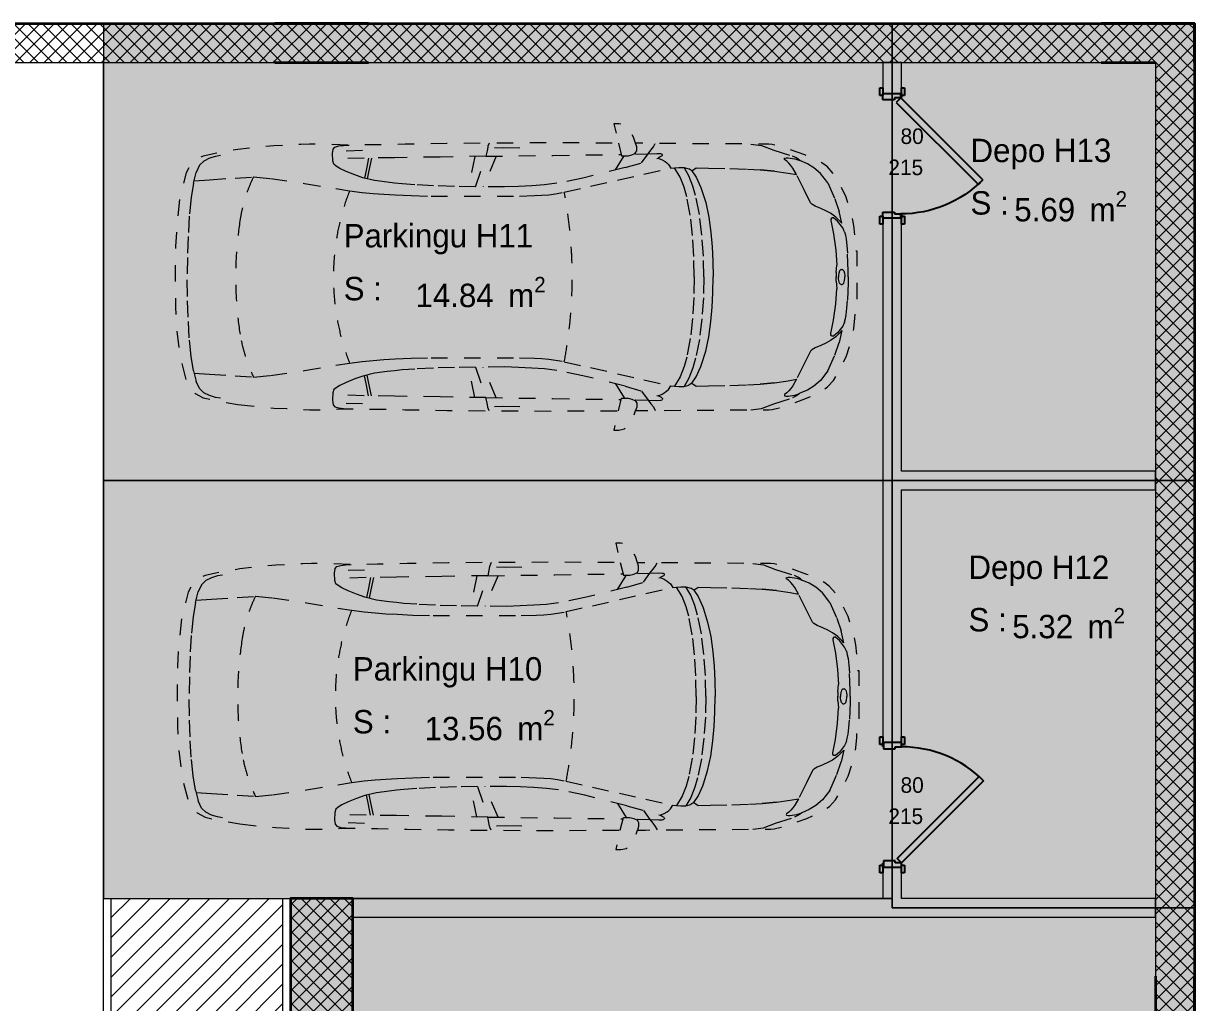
# Model space of a CAD drawing. Header units: millimetres. Extents: x 635850 to 824661, y -5878409 to -5774454.
# Drawn here: x 767576 to 775089, y -5835189 to -5828907 of the extents above; entities that cross this region are included whole.
import ezdxf
from ezdxf.enums import TextEntityAlignment as Align

# ---------------------------------------------------------------- set-up
doc = ezdxf.new("R2010")
doc.units = ezdxf.units.MM
doc.header["$MEASUREMENT"] = 0
doc.linetypes.add('Dashed', pattern=[211.666667, 105.833333, -105.833333])
for name, color, linetype, lineweight, true_color in [('2D Drafting - General_Pen_No__102', 7, 'Continuous', 13, 0xcccccc), ('A - Ndertesa 4 - Veturat_Pen_No__102', 7, 'Continuous', 13, 0xcccccc), ('A - Ndertesa 8 - Zonat_Pen_No__94', 7, 'Continuous', 13, 0xe4ad2c), ('A - Ndertesa 8 -Muret K.Zjarrit_Pen_No__102', 7, 'Continuous', 13, 0xcccccc), ('A - Ndertesa 8 -Veturat_Pen_No__102', 7, 'Continuous', 13, 0xcccccc), ('A - Situacioni_Pen_No__102', 7, 'Continuous', 13, 0xcccccc), ('ARCHICAD Door Markers_Pen_No__112', 7, 'Continuous', 13, 0xd5aaaa)]:
    doc.layers.add(name, color=color, linetype=linetype, lineweight=lineweight, true_color=true_color)
for name, color, linetype in [('A - Ndertesa 8 - Pllaka meskatit', 7, 'Continuous'), ('A - Ndertesa 8 - Zonat', 7, 'Continuous'), ('A - Ndertesa 8 -Muret K.Zjarrit', 7, 'Continuous'), ('A - Ndertesa 8 -Shtyllat', 7, 'Continuous'), ('A - Ndertesa 8 -Shtyllat bodrum', 7, 'Continuous'), ('ARCHICAD Doors', 7, 'Continuous')]:
    doc.layers.add(name, color=color, linetype=linetype)
for name, color, linetype, lineweight in [('A - Ndertesa 8 - Pllaka meskatit_Pen_No__22', 8, 'Continuous', 35), ('A - Ndertesa 8 -Muret K.Zjarrit_Pen_No__101', 252, 'Continuous', 13), ('A - Ndertesa 8 -Shtyllat bodrum_Pen_No__101', 252, 'Continuous', 13), ('A - Ndertesa 8 -Shtyllat bodrum_Pen_No__22', 8, 'Continuous', 35), ('A - Ndertesa 8 -Shtyllat_Pen_No__101', 252, 'Continuous', 13), ('A - Ndertesa 8 -Shtyllat_Pen_No__22', 8, 'Continuous', 35), ('ARCHICAD Doors_Pen_No__101', 252, 'Continuous', 13), ('ARCHICAD Doors_Pen_No__42', 8, 'Continuous', 25), ('ARCHICAD Zone Stamps_Pen_No__101', 252, 'Continuous', 13)]:
    doc.layers.add(name, color=color, linetype=linetype, lineweight=lineweight)
doc.styles.add('GENERATED_STYLE_1', font='GOTHIC.TTF')
pattern_1 = [(45, (664183.82, -5827429.525), (-45.96194, 45.96194), []), (135, (664183.82, -5827429.525), (45.96194, 45.96194), [])]

# ---------------------------------------------------------------- blocks, each defined once
blk = doc.blocks.new('Parkingu H10__57', base_point=(770350, -5833222.5))
at = {"layer": 'A - Ndertesa 8 - Zonat_Pen_No__94', "linetype": 'Continuous', "lineweight": 0, "true_color": 0xffffff}
blk.add_hatch(color=7, dxfattribs=at).paths.add_polyline_path([(768089, -5831839.9), (768089, -5834519.9), (773149, -5834519.9), (773149, -5831839.9)])
at = {"layer": 'ARCHICAD Zone Stamps_Pen_No__101', "color": 252, "lineweight": 13, "insert": (770149.8, -5833311.9), "char_height": 150, "attachment_point": 1, "style": 'GENERATED_STYLE_1'}
blk.add_mtext('\\A1;{\\pql;\\pt0,5050;\\fCentury Gothic|b0|i0|c0|p34;13.56\\fCentury Gothic|b0|i0|c0|p34;\\A1{\\H.66x;\\S^  ;}\\fCentury Gothic|b0|i0|c0|p34; m\\fCentury Gothic|b0|i0|c0|p34;\\A1{\\H.66x;\\S2^  ;}}', dxfattribs=at)
at = {"layer": 'ARCHICAD Zone Stamps_Pen_No__101', "color": 252, "lineweight": 13, "style": 'GENERATED_STYLE_1'}
for tag, p in [('DUMMY_849', (771010.7, -5832919.7)), ('ROOM_NAME', (769689.3, -5832972.7)), ('calculatedAreaCode', (769689.3, -5833311.9))]:
    blk.add_attdef(tag, text='', height=150, dxfattribs=at).set_placement(p, align=Align.TOP_LEFT)
blk = doc.blocks.new('Parkingu H11__58', base_point=(770291.2, -5830444))
at = {"layer": 'A - Ndertesa 8 - Zonat_Pen_No__94', "linetype": 'Continuous', "lineweight": 0, "true_color": 0xffffff}
blk.add_hatch(color=7, dxfattribs=at).paths.add_polyline_path([(773149, -5831839.9), (773149, -5828907.3), (768089, -5828907.3), (768089, -5831839.9)])
at = {"layer": 'ARCHICAD Zone Stamps_Pen_No__101', "color": 252, "lineweight": 13, "insert": (770091, -5830533.5), "char_height": 150, "attachment_point": 1, "style": 'GENERATED_STYLE_1'}
blk.add_mtext('\\A1;{\\pql;\\pt0,5050;\\fCentury Gothic|b0|i0|c0|p34;14.84\\fCentury Gothic|b0|i0|c0|p34;\\A1{\\H.66x;\\S^  ;}\\fCentury Gothic|b0|i0|c0|p34; m\\fCentury Gothic|b0|i0|c0|p34;\\A1{\\H.66x;\\S2^  ;}}', dxfattribs=at)
at = {"layer": 'ARCHICAD Zone Stamps_Pen_No__101', "color": 252, "lineweight": 13, "style": 'GENERATED_STYLE_1'}
for tag, p in [('DUMMY_849', (770951.9, -5830141.3)), ('ROOM_NAME', (769630.5, -5830194.2)), ('calculatedAreaCode', (769630.5, -5830533.5))]:
    blk.add_attdef(tag, text='', height=150, dxfattribs=at).set_placement(p, align=Align.TOP_LEFT)
blk = doc.blocks.new('Depo H11__73', base_point=(772225.2, -5836041))
at = {"layer": 'A - Ndertesa 8 - Zonat_Pen_No__94', "linetype": 'Continuous', "lineweight": 0, "true_color": 0xffffff}
blk.add_hatch(color=7, dxfattribs=at).paths.add_polyline_path([(769289, -5834519.9), (769289, -5837519.9), (773089, -5837519.9), (773089, -5837459.9), (775089, -5837459.9), (775089, -5834579.9), (773149, -5834579.9), (773149, -5834519.9)])
at = {"layer": 'ARCHICAD Zone Stamps_Pen_No__101', "color": 252, "lineweight": 13, "insert": (771935.3, -5836130.4), "char_height": 150, "attachment_point": 1, "style": 'GENERATED_STYLE_1'}
blk.add_mtext('\\A1;{\\pql;\\pt0,5050;\\fCentury Gothic|b0|i0|c0|p34;17.16\\fCentury Gothic|b0|i0|c0|p34;\\A1{\\H.66x;\\S^  ;}\\fCentury Gothic|b0|i0|c0|p34; m\\fCentury Gothic|b0|i0|c0|p34;\\A1{\\H.66x;\\S2^  ;}}', dxfattribs=at)
at = {"layer": 'ARCHICAD Zone Stamps_Pen_No__101', "color": 252, "lineweight": 13, "style": 'GENERATED_STYLE_1'}
for tag, p in [('DUMMY_849', (772796.1, -5835738.2)), ('ROOM_NAME', (771654.3, -5835797.9)), ('calculatedAreaCode', (771654.3, -5836130.4))]:
    blk.add_attdef(tag, text='', height=150, dxfattribs=at).set_placement(p, align=Align.TOP_LEFT)
blk = doc.blocks.new('Depo H12__74', base_point=(774150.8, -5832568.1))
at = {"layer": 'A - Ndertesa 8 - Zonat_Pen_No__94', "linetype": 'Continuous', "lineweight": 0, "true_color": 0xffffff}
blk.add_hatch(color=7, dxfattribs=at).paths.add_polyline_path([(773149, -5834579.9), (775089, -5834579.9), (775089, -5831839.9), (773149, -5831839.9)])
at = {"layer": 'ARCHICAD Zone Stamps_Pen_No__101', "color": 252, "lineweight": 13, "insert": (773919.4, -5832657.5), "char_height": 150, "attachment_point": 1, "style": 'GENERATED_STYLE_1'}
blk.add_mtext('\\A1;{\\pql;\\pt0,5050;\\fCentury Gothic|b0|i0|c0|p34;5.32\\fCentury Gothic|b0|i0|c0|p34;\\A1{\\H.66x;\\S^  ;}\\fCentury Gothic|b0|i0|c0|p34; m\\fCentury Gothic|b0|i0|c0|p34;\\A1{\\H.66x;\\S2^  ;}}', dxfattribs=at)
at = {"layer": 'ARCHICAD Zone Stamps_Pen_No__101', "color": 252, "lineweight": 13, "style": 'GENERATED_STYLE_1'}
for tag, p in [('DUMMY_849', (774663.1, -5832265.4)), ('ROOM_NAME', (773638.5, -5832321.2)), ('calculatedAreaCode', (773638.5, -5832657.5))]:
    blk.add_attdef(tag, text='', height=150, dxfattribs=at).set_placement(p, align=Align.TOP_LEFT)
blk = doc.blocks.new('Depo H13__77', base_point=(774163.8, -5829894.1))
at = {"layer": 'A - Ndertesa 8 - Zonat_Pen_No__94', "linetype": 'Continuous', "lineweight": 0, "true_color": 0xffffff}
blk.add_hatch(color=7, dxfattribs=at).paths.add_polyline_path([(775089, -5831839.9), (775089, -5828907.3), (773149, -5828907.3), (773149, -5831839.9)])
at = {"layer": 'ARCHICAD Zone Stamps_Pen_No__101', "color": 252, "lineweight": 13, "insert": (773932.4, -5829983.5), "char_height": 150, "attachment_point": 1, "style": 'GENERATED_STYLE_1'}
blk.add_mtext('\\A1;{\\pql;\\pt0,5050;\\fCentury Gothic|b0|i0|c0|p34;5.69\\fCentury Gothic|b0|i0|c0|p34;\\A1{\\H.66x;\\S^  ;}\\fCentury Gothic|b0|i0|c0|p34; m\\fCentury Gothic|b0|i0|c0|p34;\\A1{\\H.66x;\\S2^  ;}}', dxfattribs=at)
at = {"layer": 'ARCHICAD Zone Stamps_Pen_No__101', "color": 252, "lineweight": 13, "style": 'GENERATED_STYLE_1'}
for tag, p in [('ROOM_NAME', (773651.5, -5829647.1)), ('DUMMY_849', (774676.1, -5829591.3)), ('calculatedAreaCode', (773651.5, -5829983.5))]:
    blk.add_attdef(tag, text='', height=150, dxfattribs=at).set_placement(p, align=Align.TOP_LEFT)
blk = doc.blocks.new('Slab_5', base_point=(749089.8, -5859820.7))
at = {"layer": 'A - Ndertesa 8 - Pllaka meskatit_Pen_No__22', "color": 8, "linetype": 'Continuous', "lineweight": 35, "flags": 128}
blk.add_lwpolyline([(749089.8, -5859820.7), (749089.8, -5829578.2), (752125.1, -5829274.3), (761123.1, -5828907.3), (775089, -5828907.3), (775089, -5859820.7)], close=True, dxfattribs=at)
blk = doc.blocks.new('Wall_280', base_point=(775089, -5859820.7))
at = {"layer": 'A - Ndertesa 8 -Muret K.Zjarrit_Pen_No__101', "linetype": 'Continuous', "lineweight": 13}
h = blk.add_hatch(dxfattribs=at)
h.set_pattern_fill('Concrete_Block', color=252, style=0, pattern_type=2)
h.set_pattern_definition(pattern_1)
h.paths.add_polyline_path([(775089, -5829157.3), (774839, -5829157.3), (774839, -5835019.9), (775089, -5835019.9)])
at = {"layer": 'A - Ndertesa 8 -Muret K.Zjarrit_Pen_No__101', "color": 252, "linetype": 'Continuous', "lineweight": 13, "flags": 128}
for points in [[(774839, -5829157.3), (774839, -5835019.9)], [(775089, -5835019.9), (775089, -5829157.3)]]:
    blk.add_lwpolyline(points, dxfattribs=at)
blk = doc.blocks.new('Wall_282', base_point=(775089, -5828907.3))
at = {"layer": 'A - Ndertesa 8 -Muret K.Zjarrit_Pen_No__101', "linetype": 'Continuous', "lineweight": 13}
h = blk.add_hatch(dxfattribs=at)
h.set_pattern_fill('Concrete_Block', color=252, style=0, pattern_type=2)
h.set_pattern_definition(pattern_1)
h.paths.add_polyline_path([(762639, -5829095.7), (762639, -5829157.3), (769189, -5829157.3), (769189, -5828907.3), (767258.1, -5828907.3)])
h = blk.add_hatch(dxfattribs=at)
h.set_pattern_fill('Concrete_Block', color=252, style=0, pattern_type=2)
h.set_pattern_definition(pattern_1)
h.paths.add_polyline_path([(769789, -5829157.3), (774489, -5829157.3), (774489, -5828907.3), (769789, -5828907.3)])
at = {"layer": 'A - Ndertesa 8 -Muret K.Zjarrit_Pen_No__101', "color": 252, "linetype": 'Continuous', "lineweight": 13, "flags": 128}
for points in [[(769189, -5828907.3), (767258.1, -5828907.3)], [(774489, -5828907.3), (769789, -5828907.3)], [(762639, -5829157.3), (769189, -5829157.3)], [(769789, -5829157.3), (774489, -5829157.3)]]:
    blk.add_lwpolyline(points, dxfattribs=at)
blk = doc.blocks.new('Wall_288', base_point=(769689, -5834519.9))
at = {"layer": 'A - Ndertesa 8 -Muret K.Zjarrit_Pen_No__102', "linetype": 'Continuous', "lineweight": 0, "true_color": 0xcccccc}
blk.add_hatch(color=254, dxfattribs=at).paths.add_polyline_path([(769689, -5834639.9), (774839, -5834639.9), (774839, -5834519.9), (769689, -5834519.9)])
at = {"layer": 'A - Ndertesa 8 -Muret K.Zjarrit_Pen_No__101', "color": 252, "linetype": 'Continuous', "lineweight": 13, "flags": 128}
for points in [[(773089, -5834519.9), (769689, -5834519.9)], [(774839, -5834519.9), (773209, -5834519.9)], [(774839, -5834639.9), (774839, -5834519.9)], [(769689, -5834639.9), (774839, -5834639.9)]]:
    blk.add_lwpolyline(points, dxfattribs=at)
blk = doc.blocks.new('Door 25_5')
at = {"layer": 'ARCHICAD Doors_Pen_No__101', "color": 252, "linetype": 'Continuous', "lineweight": 13}
for p, q in [((-400, 5), (-437, 5)), ((-400, 5), (-437, 5)), ((-400, 0), (-400, 5)), ((-400, 0), (-400, 5)), ((-400, -115), (-400, 0)), ((-400, -115), (-400, 0)), ((400, 0), (400, 5)), ((400, 0), (400, 5)), ((400, 5), (437, 5)), ((400, 5), (437, 5)), ((400, -115), (400, 0)), ((400, -115), (400, 0)), ((-400, -115), (-437, -115)), ((-400, -115), (-437, -115)), ((400, -115), (437, -115)), ((400, -115), (437, -115))]:
    blk.add_line(p, q, dxfattribs=at)
at = {"layer": 'ARCHICAD Doors_Pen_No__42', "color": 8, "linetype": 'Continuous', "lineweight": 25}
for p, q in [((-182.4, 497.8), (-154.1, 526.1)), ((-154.1, 526.1), (372, 0)), ((343.7, -28.3), (-182.4, 497.8)), ((-387, 24), (-437, 24)), ((-437, 24), (-437, 5)), ((-437, 5), (-387, 5)), ((-375, 5), (-400, 5)), ((-400, 5), (-400, 0)), ((-400, 0), (-375, 0)), ((-372, 0), (-400, 0)), ((-400, 0), (-400, -115)), ((-387, 5), (-387, 24)), ((-375, 0), (-375, 5)), ((-372, -40), (-372, 0)), ((372, 0), (343.7, -28.3)), ((400, 0), (372, 0)), ((372, 0), (372, -40)), ((400, 5), (375, 5)), ((375, 5), (375, 0)), ((375, 0), (400, 0)), ((437, 24), (387, 24)), ((387, 24), (387, 5)), ((387, 5), (437, 5)), ((400, 0), (400, 5)), ((400, -115), (400, 0)), ((437, 5), (437, 24)), ((-360, -40), (-372, -40)), ((-360, -115), (-360, -40)), ((372, -40), (360, -40)), ((360, -40), (360, -115)), ((-387, -115), (-437, -115)), ((-437, -115), (-437, -134)), ((-437, -134), (-387, -134)), ((-400, -115), (-360, -115)), ((-387, -134), (-387, -115)), ((360, -115), (400, -115)), ((437, -115), (387, -115)), ((387, -115), (387, -134)), ((387, -134), (437, -134)), ((437, -134), (437, -115))]:
    blk.add_line(p, q, dxfattribs=at)
blk.add_arc((372, 0), 744, 135, 180, dxfattribs=at)
blk = doc.blocks.new('D Marker 25_17')
at = {"layer": 'ARCHICAD Door Markers_Pen_No__112', "color": 9, "lineweight": 13, "true_color": 0xd5aaaa, "char_height": 100, "attachment_point": 7, "rotation": 270, "style": 'GENERATED_STYLE_1'}
for s, insert in [('\\A1;{\\pql;\\pt0;\\fCentury Gothic|b0|i0|c0|p34;215\\fCentury Gothic|b0|i0|c0|p34;\\A1{\\H.66x;\\S^  ;}\\fCentury Gothic|b0|i0|c0|p34;\\fCentury Gothic|b0|i0|c0|p34;}', (-152.5, -35.6)), ('\\A1;{\\pql;\\pt0;\\fCentury Gothic|b0|i0|c0|p34;80\\fCentury Gothic|b0|i0|c0|p34;\\A1{\\H.66x;\\S^  ;}\\fCentury Gothic|b0|i0|c0|p34;\\fCentury Gothic|b0|i0|c0|p34;}', (47.5, -113.8))]:
    blk.add_mtext(s, dxfattribs=dict(at, insert=insert))
blk = doc.blocks.new('Door 25_4')
at = {"layer": 'ARCHICAD Doors_Pen_No__101', "color": 252, "linetype": 'Continuous', "lineweight": 13}
for p, q in [((-400, 0), (-437, 0)), ((-400, 0), (-437, 0)), ((-400, 0), (-400, -115)), ((-400, 0), (-400, -115)), ((400, 0), (400, -115)), ((400, 0), (400, -115)), ((400, 0), (437, 0)), ((400, 0), (437, 0)), ((-400, -120), (-437, -120)), ((-400, -120), (-437, -120)), ((-400, -115), (-400, -120)), ((-400, -115), (-400, -120)), ((400, -115), (400, -120)), ((400, -115), (400, -120)), ((400, -120), (437, -120)), ((400, -120), (437, -120))]:
    blk.add_line(p, q, dxfattribs=at)
at = {"layer": 'ARCHICAD Doors_Pen_No__42', "color": 8, "linetype": 'Continuous', "lineweight": 25}
for p, q in [((-182.4, 497.8), (-154.1, 526.1)), ((-154.1, 526.1), (372, 0)), ((343.7, -28.3), (-182.4, 497.8)), ((-437, 0), (-437, 19)), ((-437, 19), (-387, 19)), ((-387, 0), (-437, 0)), ((-372, 0), (-400, 0)), ((-400, 0), (-400, -115)), ((-387, 19), (-387, 0)), ((-372, -40), (-372, 0)), ((372, 0), (343.7, -28.3)), ((400, 0), (372, 0)), ((372, 0), (372, -40)), ((387, 19), (437, 19)), ((387, 0), (387, 19)), ((437, 0), (387, 0)), ((400, -115), (400, 0)), ((437, 19), (437, 0)), ((-360, -40), (-372, -40)), ((-360, -115), (-360, -40)), ((372, -40), (360, -40)), ((360, -40), (360, -115)), ((-437, -139), (-437, -120)), ((-437, -120), (-387, -120)), ((-387, -139), (-437, -139)), ((-400, -120), (-400, -115)), ((-400, -115), (-375, -115)), ((-400, -115), (-360, -115)), ((-375, -120), (-400, -120)), ((-387, -120), (-387, -139)), ((-375, -115), (-375, -120)), ((360, -115), (400, -115)), ((375, -120), (375, -115)), ((375, -115), (400, -115)), ((400, -120), (375, -120)), ((387, -120), (437, -120)), ((387, -139), (387, -120)), ((437, -139), (387, -139)), ((400, -115), (400, -120)), ((437, -120), (437, -139))]:
    blk.add_line(p, q, dxfattribs=at)
blk.add_arc((372, 0), 744, 135, 180, dxfattribs=at)
blk = doc.blocks.new('Wall_300', base_point=(773089, -5834519.9))
at = {"layer": 'A - Ndertesa 8 -Muret K.Zjarrit_Pen_No__102', "linetype": 'Continuous', "lineweight": 0, "true_color": 0xcccccc}
for points in [[(773209, -5829157.4), (773089, -5829157.4), (773089, -5829357.4), (773209, -5829357.4)], [(773089, -5830157.4), (773089, -5833519.9), (773209, -5833519.9), (773209, -5830157.4)], [(773089, -5834519.9), (773209, -5834519.9), (773209, -5834319.9), (773089, -5834319.9)]]:
    blk.add_hatch(color=254, dxfattribs=at).paths.add_polyline_path(points)
at = {"layer": 'A - Ndertesa 8 -Muret K.Zjarrit_Pen_No__101', "color": 252, "linetype": 'Continuous', "lineweight": 13}
for p, q in [((773089, -5829357.4), (773089, -5829320.4)), ((773089, -5829357.4), (773204, -5829357.4)), ((773204, -5829357.4), (773209, -5829357.4)), ((773209, -5829357.4), (773209, -5829320.4)), ((773089, -5830157.4), (773089, -5830194.4)), ((773089, -5830157.4), (773204, -5830157.4)), ((773204, -5830157.4), (773209, -5830157.4)), ((773209, -5830157.4), (773209, -5830194.4)), ((773089, -5833519.9), (773089, -5833482.9)), ((773209, -5833519.9), (773209, -5833482.9)), ((773094, -5833519.9), (773089, -5833519.9)), ((773209, -5833519.9), (773094, -5833519.9)), ((773089, -5834319.9), (773089, -5834356.9)), ((773094, -5834319.9), (773089, -5834319.9)), ((773209, -5834319.9), (773094, -5834319.9)), ((773209, -5834319.9), (773209, -5834356.9))]:
    blk.add_line(p, q, dxfattribs=at)
at = {"layer": 'A - Ndertesa 8 -Muret K.Zjarrit_Pen_No__101', "color": 252, "linetype": 'Continuous', "lineweight": 13, "flags": 128}
for points in [[(773209, -5829157.4), (773089, -5829157.4)], [(773089, -5829157.4), (773089, -5829357.4)], [(773209, -5829357.4), (773209, -5829157.4)], [(773089, -5830157.4), (773089, -5833519.9)], [(773209, -5831779.9), (773209, -5830157.4)], [(773209, -5833519.9), (773209, -5831899.9)], [(773089, -5834319.9), (773089, -5834519.9)], [(773209, -5834519.9), (773209, -5834319.9)]]:
    blk.add_lwpolyline(points, dxfattribs=at)
at = {"layer": 'ARCHICAD Door Markers_Pen_No__112', "color": 9, "lineweight": 13, "true_color": 0xd5aaaa, "rotation": 90}
for p in [(773089, -5829757.4), (773089, -5833919.9)]:
    blk.add_blockref('D Marker 25_17', p, dxfattribs=at)
at = {"layer": 'ARCHICAD Doors', "color": 21, "linetype": 'Continuous', "lineweight": 18, "true_color": 0xff9955, "xscale": -1, "zscale": 1000, "rotation": 270}
blk.add_blockref('Door 25_5', (773204, -5829757.4), dxfattribs=at)
at = {"layer": 'ARCHICAD Doors', "color": 21, "linetype": 'Continuous', "lineweight": 18, "true_color": 0xff9955, "zscale": 1000, "rotation": 270}
blk.add_blockref('Door 25_4', (773209, -5833919.9), dxfattribs=at)
blk = doc.blocks.new('Wall_307', base_point=(773089, -5831839.9))
at = {"layer": 'A - Ndertesa 8 -Muret K.Zjarrit_Pen_No__102', "linetype": 'Continuous', "lineweight": 0, "true_color": 0xcccccc}
blk.add_hatch(color=254, dxfattribs=at).paths.add_polyline_path([(773209, -5831899.9), (774839, -5831899.9), (774839, -5831779.9), (773209, -5831779.9)])
at = {"layer": 'A - Ndertesa 8 -Muret K.Zjarrit_Pen_No__101', "color": 252, "linetype": 'Continuous', "lineweight": 13, "flags": 128}
for points in [[(774839, -5831779.9), (773209, -5831779.9)], [(774839, -5831899.9), (774839, -5831779.9)], [(773209, -5831899.9), (774839, -5831899.9)]]:
    blk.add_lwpolyline(points, dxfattribs=at)
blk = doc.blocks.new('Column_329', base_point=(769489, -5836019.9))
at = {"layer": 'A - Ndertesa 8 -Shtyllat_Pen_No__101', "linetype": 'Continuous', "lineweight": 13}
h = blk.add_hatch(dxfattribs=at)
h.set_pattern_fill('Concrete_Block', color=252, style=0, pattern_type=2)
h.set_pattern_definition(pattern_1)
h.paths.add_polyline_path([(769289, -5837519.9), (769689, -5837519.9), (769689, -5834519.9), (769289, -5834519.9)])
at = {"layer": 'A - Ndertesa 8 -Shtyllat_Pen_No__22', "color": 8, "linetype": 'Continuous', "lineweight": 35, "flags": 128}
blk.add_lwpolyline([(769289, -5837519.9), (769689, -5837519.9), (769689, -5834519.9), (769289, -5834519.9)], close=True, dxfattribs=at)
blk = doc.blocks.new('Column_335', base_point=(774964, -5835319.9))
at = {"layer": 'A - Ndertesa 8 -Shtyllat bodrum_Pen_No__101', "linetype": 'Continuous', "lineweight": 13}
h = blk.add_hatch(dxfattribs=at)
h.set_pattern_fill('Concrete_Block', color=252, style=0, pattern_type=2)
h.set_pattern_definition(pattern_1)
h.paths.add_polyline_path([(775089, -5835019.9), (774839, -5835019.9), (774839, -5835619.9), (775089, -5835619.9)])
at = {"layer": 'A - Ndertesa 8 -Shtyllat bodrum_Pen_No__22', "color": 8, "linetype": 'Continuous', "lineweight": 35, "flags": 128}
for points in [[(774839, -5835019.9), (774839, -5835619.9)], [(775089, -5835619.9), (775089, -5835019.9)]]:
    blk.add_lwpolyline(points, dxfattribs=at)
blk = doc.blocks.new('Column_343', base_point=(774789, -5829032.3))
at = {"layer": 'A - Ndertesa 8 -Shtyllat bodrum_Pen_No__101', "linetype": 'Continuous', "lineweight": 13}
h = blk.add_hatch(dxfattribs=at)
h.set_pattern_fill('Concrete_Block', color=252, style=0, pattern_type=2)
h.set_pattern_definition(pattern_1)
h.paths.add_polyline_path([(774489, -5828907.3), (774489, -5829157.3), (774839, -5829157.3), (774839, -5829119.9), (775089, -5829119.9), (775089, -5828907.3)])
h = blk.add_hatch(dxfattribs=at)
h.set_pattern_fill('Concrete_Block', color=252, style=0, pattern_type=2)
h.set_pattern_definition(pattern_1)
h.paths.add_polyline_path([(774839, -5829157.3), (775089, -5829157.3), (775089, -5829119.9), (774839, -5829119.9)])
at = {"layer": 'A - Ndertesa 8 -Shtyllat bodrum_Pen_No__22', "color": 8, "linetype": 'Continuous', "lineweight": 35, "flags": 128}
for points in [[(775089, -5829119.9), (775089, -5828907.3), (774489, -5828907.3)], [(775089, -5829157.3), (775089, -5829119.9)], [(774489, -5829157.3), (774839, -5829157.3)]]:
    blk.add_lwpolyline(points, dxfattribs=at)
blk = doc.blocks.new('Column_347', base_point=(769489, -5829032.3))
at = {"layer": 'A - Ndertesa 8 -Shtyllat bodrum_Pen_No__101', "linetype": 'Continuous', "lineweight": 13}
h = blk.add_hatch(dxfattribs=at)
h.set_pattern_fill('Concrete_Block', color=252, style=0, pattern_type=2)
h.set_pattern_definition(pattern_1)
h.paths.add_polyline_path([(769189, -5829157.3), (769789, -5829157.3), (769789, -5828907.3), (769189, -5828907.3)])
at = {"layer": 'A - Ndertesa 8 -Shtyllat bodrum_Pen_No__22', "color": 8, "linetype": 'Continuous', "lineweight": 35, "flags": 128}
for points in [[(769789, -5828907.3), (769189, -5828907.3)], [(769189, -5829157.3), (769789, -5829157.3)]]:
    blk.add_lwpolyline(points, dxfattribs=at)
blk = doc.blocks.new('Car 05 25_4')
at = {"layer": 'A - Ndertesa 4 - Veturat_Pen_No__102', "color": 254, "linetype": 'Dashed', "lineweight": 13, "true_color": 0xcccccc}
for p, q in [((129, 820.5), (138.9, 832.4)), ((138.9, 832.4), (165.2, 840.3)), ((165.2, 840.3), (194.7, 844.3)), ((194.7, 844.3), (230.8, 845.5)), ((1119.5, 833.3), (1115.1, 808.9)), ((1120.2, 836.3), (1119.5, 833.3)), ((1120.7, 838.2), (1120.2, 836.3)), ((1129.9, 858.5), (1120.7, 838.2)), ((1162.6, 830.5), (1220.1, 829.1)), ((1220.1, 829.1), (1369.7, 831.5)), ((1957.8, 858.1), (1977.2, 777.4)), ((2075.3, 835.7), (2067.9, 857.7)), ((2075.2, 809.4), (2075.3, 835.7)), ((2166.8, 813.8), (2182.3, 834.1)), ((2182.3, 834.1), (2193.2, 856.5)), ((2808, 852.6), (2876.9, 843.3)), ((2876.9, 843.3), (2954.2, 813.7)), ((2904.1, 832.9), (2905.1, 832.8)), ((-664.9, 761), (-701.1, 743.3)), ((-626.6, 772.5), (-664.9, 761)), ((-594.9, 778.5), (-626.6, 772.5)), ((124.6, 791.4), (129, 820.5)), ((125.7, 743.9), (124.6, 791.4)), ((327.4, 761.9), (125.4, 756.5)), ((210.9, 809.2), (418.1, 816.2)), ((522, 764.7), (327.4, 761.9)), ((355.3, 762.3), (339.1, 683.1)), ((373.4, 762.6), (357.2, 683.4)), ((813.6, 769.3), (522, 764.7)), ((1108.6, 774), (813.6, 769.3)), ((1036.3, 772.8), (996.5, 578.8)), ((1042, 578), (1107.6, 774)), ((1173.3, 774.9), (1090.3, 577.9)), ((1115.1, 808.9), (1108.6, 774)), ((1108.6, 774), (1537.6, 780)), ((1537.6, 780), (1975, 786.1)), ((1939.2, 686.2), (1995.9, 777.4)), ((1977.2, 777.4), (2019.6, 777.4)), ((2000.4, 701.6), (2213.5, 763)), ((2019.6, 777.4), (2044.5, 783.1)), ((2044.5, 783.1), (2063.4, 792.3)), ((2063.4, 792.3), (2070.4, 799.9)), ((2068.7, 787.7), (2065.4, 794.5)), ((2068.7, 787.7), (2148, 790.5)), ((2070.4, 799.9), (2075.2, 809.4)), ((2106.5, 732.2), (2148, 790.5)), ((2148, 790.5), (2166.8, 813.8)), ((2148, 790.5), (2205.6, 792.2)), ((2205.6, 792.2), (2227.2, 791)), ((2226.6, 769.9), (2213.5, 763)), ((2213.5, 763), (2238.3, 752.2)), ((2234.4, 774), (2226.6, 769.9)), ((2227.2, 791), (2232.6, 790)), ((2232.6, 790), (2237.9, 787.3)), ((2238.5, 776.9), (2234.4, 774)), ((2240.8, 784), (2237.9, 787.3)), ((2238.3, 752.2), (2258.5, 739.7)), ((2238.5, 776.9), (2240.9, 780.5)), ((2240.9, 780.5), (2240.8, 784)), ((2954.2, 813.7), (3075.8, 774.7)), ((3022.5, 758.3), (3023.7, 762.5)), ((3024.5, 753.7), (3022.5, 758.3)), ((3023.7, 762.5), (3034.6, 765.1)), ((3037.9, 743.5), (3024.5, 753.7)), ((3034.6, 765.1), (3046.9, 763.8)), ((3046.9, 763.8), (3060.9, 762.9)), ((3060.9, 762.9), (3089.9, 757.4)), ((3100.5, 763.1), (3075.8, 774.7)), ((3089.9, 757.4), (3108.4, 751.4)), ((3114.1, 753.3), (3100.5, 763.1)), ((3108.4, 751.4), (3122.9, 746.4)), ((3122.9, 746.4), (3114.1, 753.3)), ((-729.4, 716.4), (-750.6, 669.8)), ((-701.1, 743.3), (-729.4, 716.4)), ((132.4, 722.8), (125.7, 743.9)), ((146.7, 710.6), (132.4, 722.8)), ((171.3, 696.6), (146.7, 710.6)), ((212.6, 676.5), (171.3, 696.6)), ((266.3, 654.6), (212.6, 676.5)), ((339.1, 683.1), (329.6, 633.9)), ((357.2, 683.4), (346.8, 629.5)), ((2000.4, 701.6), (1730.4, 633.8)), ((2122, 660), (2293.8, 697.7)), ((2258.5, 739.7), (2269, 731.1)), ((2269, 731.1), (2278.8, 722)), ((2278.8, 722), (2293.8, 697.7)), ((2293.8, 697.7), (2317.2, 700.7)), ((2293.8, 697.6), (2293.8, 697.7)), ((2317.2, 700.7), (2345.7, 702.7)), ((2355.1, 639.9), (2317.2, 700.7)), ((2345.7, 702.7), (2378.9, 702)), ((2410.1, 649.1), (2378.9, 702)), ((2378.9, 702), (2410.6, 694.2)), ((2410.6, 694.2), (2410.6, 694.2)), ((2428.7, 681.7), (2410.6, 694.2)), ((2428.7, 681.7), (2457.3, 700)), ((2428.8, 681.7), (2428.7, 681.7)), ((2428.8, 681.7), (2456.7, 639.8)), ((2457.3, 700), (2535.5, 698)), ((2535.4, 698), (2673.2, 695.5)), ((2535.5, 698), (2535.5, 698)), ((2673.2, 695.5), (2787.2, 691.5)), ((2787.2, 691.5), (2868.4, 687.2)), ((2868.4, 687.2), (2959.7, 679)), ((2959.7, 679), (2868.4, 687.2)), ((2959.7, 679), (3047.2, 666.2)), ((3050.6, 730.7), (3037.9, 743.5)), ((3064.5, 714.6), (3050.6, 730.7)), ((3077, 697.8), (3064.5, 714.6)), ((3100, 656.6), (3077, 697.8)), ((3170.1, 726.6), (3122.9, 746.4)), ((3211.7, 701), (3170.1, 726.6)), ((3254.3, 663.2), (3211.7, 701)), ((-768.3, 602.3), (-782.8, 510)), ((-768.3, 602.3), (-750.6, 669.8)), ((-764.3, 617.3), (-665.7, 624)), ((-665.7, 624), (-500.9, 634.2)), ((-500.9, 634.2), (-383, 642)), ((-383, 642), (-274.2, 631.3)), ((-274.2, 631.3), (-56.4, 600.5)), ((319.5, 636.4), (266.3, 654.6)), ((392.7, 617.8), (319.5, 636.4)), ((474.8, 607.1), (392.7, 617.8)), ((521.3, 601.6), (474.8, 607.1)), ((570, 596.8), (521.3, 601.6)), ((1730.4, 633.8), (1562, 600.6)), ((1779.6, 581.8), (1952.8, 621.3)), ((1952.8, 621.3), (2122, 660)), ((2379.8, 575.4), (2355.1, 639.9)), ((2436, 583.2), (2410.1, 649.1)), ((2456.7, 639.8), (2487.2, 574.3)), ((3047.2, 666.2), (3100, 656.6)), ((3152.9, 553.9), (3100, 656.6)), ((3301.9, 602.8), (3254.3, 663.2)), ((3301.9, 602.8), (3346, 501.4)), ((-56.4, 600.5), (145.9, 566.6)), ((145.9, 566.6), (233.3, 552.3)), ((233.3, 552.3), (315.3, 541.4)), ((315.3, 541.4), (384.3, 535.1)), ((384.3, 535.1), (454.2, 530.4)), ((454.2, 530.4), (526.2, 526.3)), ((526.2, 526.3), (627.7, 521.8)), ((652.6, 591), (570, 596.8)), ((772.8, 585), (652.6, 591)), ((907.3, 580.3), (772.8, 585)), ((1042, 578), (907.3, 580.3)), ((1227.8, 577.5), (1042, 578)), ((1316.1, 580.5), (1227.8, 577.5)), ((1403, 584.4), (1316.1, 580.5)), ((1483.9, 590.1), (1403, 584.4)), ((1466.6, 524), (1510.9, 527.6)), ((1562, 600.6), (1483.9, 590.1)), ((1510.9, 527.6), (1554.3, 533.1)), ((1554.3, 533.1), (1596.8, 541)), ((1597.3, 541.2), (1596.7, 540.9)), ((1610.7, 544.1), (1779.6, 581.8)), ((2397.3, 514.3), (2379.8, 575.4)), ((2453.6, 521.6), (2436, 583.2)), ((2487.2, 574.3), (2491.8, 562)), ((2491.8, 562), (2517.9, 477)), ((3189.6, 475.6), (3152.9, 553.9)), ((-782.8, 510), (-794.5, 390.6)), ((627.7, 521.8), (756.8, 518.1)), ((756.8, 518.1), (1322.6, 518.1)), ((1322.6, 518.1), (1420.5, 521.7)), ((1420.5, 521.7), (1466.6, 524)), ((2419.3, 395.7), (2397.3, 514.3)), ((2477.6, 401.1), (2453.6, 521.6)), ((2517.9, 477), (2537.5, 384.1)), ((3199.4, 466.8), (3189.6, 475.6)), ((3220.7, 454.4), (3199.4, 466.8)), ((3256.1, 439.2), (3220.7, 454.4)), ((3346, 501.4), (3374.3, 419.6)), ((-794.5, 390.6), (-802.4, 258.7)), ((2433.7, 266.1), (2419.3, 395.7)), ((2493.9, 269.1), (2477.6, 401.1)), ((2537.5, 384.1), (2551.5, 285.6)), ((3288.4, 425.1), (3256.1, 439.2)), ((3319.4, 408.4), (3288.4, 425.1)), ((3353.5, 384.3), (3319.4, 408.4)), ((3324.7, 377.3), (3321.2, 370.5)), ((3328.3, 379.6), (3324.7, 377.3)), ((3338.5, 379.5), (3328.3, 379.6)), ((3363.6, 357.8), (3338.5, 379.5)), ((3377.2, 360), (3353.5, 384.3)), ((3391.1, 344.2), (3374.3, 419.6)), ((3321.2, 370.5), (3321, 362.1)), ((3321, 362.1), (3338.3, 276.9)), ((3396.7, 315.8), (3363.6, 357.8)), ((3391.1, 344.2), (3377.2, 360)), ((3408.1, 289.4), (3396.7, 315.8)), ((-802.4, 258.7), (-806.8, 124.9)), ((2441.6, 132), (2433.7, 266.1)), ((2503.1, 133.2), (2493.9, 269.1)), ((2551.5, 285.6), (2559.7, 193.7)), ((3338.3, 276.9), (3351.9, 172.7)), ((3408.1, 289.4), (3413.8, 267.3)), ((3413.8, 267.3), (3418.5, 242.9)), ((3418.5, 242.9), (3424, 200.7)), ((2559.7, 193.7), (2564.4, 101.2)), ((3351.9, 172.7), (3358.3, 75.9)), ((3424, 200.7), (3427.7, 152)), ((3432.4, 40), (3427.7, 152)), ((-806.8, 124.9), (-808, 0)), ((2444, 0), (2441.6, 132)), ((2506, 0), (2503.1, 133.2)), ((2564.4, 101.2), (2566, 0)), ((3354, 27.9), (3358.3, 75.9)), ((-806.8, -124.9), (-808, 0)), ((2444, 0), (2441.6, -132)), ((2564.4, -101.2), (2566, 0)), ((3354, 27.9), (3354, -0.8)), ((3354, -27.9), (3354, 0.8)), ((3370.9, 11.7), (3370.3, -0.8)), ((3370.9, -11.7), (3370.3, 0.8)), ((3372.5, 23.7), (3370.9, 11.7)), ((3376.3, 39), (3372.5, 23.7)), ((3382, 46.6), (3376.3, 39)), ((3386.2, 48.4), (3382, 46.6)), ((3386.2, 48.4), (3394.3, 48.4)), ((3398.5, 46.6), (3394.3, 48.4)), ((3404.2, 39), (3398.5, 46.6)), ((3404.2, 39), (3408, 23.7)), ((3408, 23.7), (3409.8, 8.1)), ((3409.8, 8.1), (3409.8, 0)), ((3431.8, 57.4), (3431.8, 56.8)), ((3432, 0), (3432.4, 40)), ((3432, 0), (3432.4, -40)), ((2506, 0), (2503.1, -133.2)), ((3354, -27.9), (3358.3, -75.9)), ((3372.5, -23.7), (3370.9, -11.7)), ((3376.3, -39), (3372.5, -23.7)), ((3382, -46.6), (3376.3, -39)), ((3386.2, -48.4), (3382, -46.6)), ((3386.2, -48.4), (3394.3, -48.4)), ((3398.5, -46.6), (3394.3, -48.4)), ((3404.2, -39), (3398.5, -46.6)), ((3404.2, -39), (3408, -23.7)), ((3408, -23.7), (3409.8, -8.1)), ((3409.8, -8.1), (3409.8, 0)), ((3432.4, -40), (3427.7, -152)), ((3431.8, -57.4), (3431.8, -56.8)), ((-802.4, -258.7), (-806.8, -124.9)), ((2441.6, -132), (2433.7, -266.1)), ((2503.1, -133.2), (2493.9, -269.1)), ((2559.7, -193.7), (2564.4, -101.2)), ((3351.9, -172.7), (3358.3, -75.9)), ((2551.5, -285.6), (2559.7, -193.7)), ((3338.3, -276.9), (3351.9, -172.7)), ((3418.5, -242.9), (3424, -200.7)), ((3424, -200.7), (3427.7, -152)), ((-794.5, -390.6), (-802.4, -258.7)), ((2433.7, -266.1), (2419.3, -395.7)), ((2493.9, -269.1), (2477.6, -401.1)), ((2537.5, -384.1), (2551.5, -285.6)), ((3321, -362.1), (3338.3, -276.9)), ((3408.1, -289.4), (3396.7, -315.8)), ((3408.1, -289.4), (3413.8, -267.3)), ((3413.8, -267.3), (3418.5, -242.9)), ((3321.2, -370.5), (3321, -362.1)), ((3324.7, -377.3), (3321.2, -370.5)), ((3363.6, -357.8), (3338.5, -379.5)), ((3377.2, -360), (3353.5, -384.3)), ((3396.7, -315.8), (3363.6, -357.8)), ((3391.1, -344.2), (3374.3, -419.6)), ((3391.1, -344.2), (3377.2, -360)), ((-782.8, -510), (-794.5, -390.6)), ((2419.3, -395.7), (2397.3, -514.3)), ((2477.6, -401.1), (2453.6, -521.6)), ((2517.9, -477), (2537.5, -384.1)), ((3256.1, -439.2), (3220.7, -454.4)), ((3288.4, -425.1), (3256.1, -439.2)), ((3319.4, -408.4), (3288.4, -425.1)), ((3353.5, -384.3), (3319.4, -408.4)), ((3328.3, -379.6), (3324.7, -377.3)), ((3338.5, -379.5), (3328.3, -379.6)), ((3346, -501.4), (3374.3, -419.6)), ((-768.3, -602.3), (-782.8, -510)), ((526.2, -526.3), (627.7, -521.8)), ((627.7, -521.8), (756.8, -518.1)), ((756.8, -518.1), (1322.6, -518.1)), ((1322.6, -518.1), (1420.5, -521.7)), ((1420.5, -521.7), (1466.6, -524)), ((1466.6, -524), (1510.9, -527.6)), ((2397.3, -514.3), (2379.8, -575.4)), ((2453.6, -521.6), (2436, -583.2)), ((2491.8, -562), (2517.9, -477)), ((3189.6, -475.6), (3152.9, -553.9)), ((3199.4, -466.8), (3189.6, -475.6)), ((3220.7, -454.4), (3199.4, -466.8)), ((3301.9, -602.8), (3346, -501.4)), ((-274.2, -631.3), (-56.4, -600.5)), ((-56.4, -600.5), (145.9, -566.6)), ((145.9, -566.6), (233.3, -552.3)), ((233.3, -552.3), (315.3, -541.4)), ((315.3, -541.4), (384.3, -535.1)), ((384.3, -535.1), (454.2, -530.4)), ((454.2, -530.4), (526.2, -526.3)), ((570, -596.8), (521.3, -601.6)), ((652.6, -591), (570, -596.8)), ((772.8, -585), (652.6, -591)), ((907.3, -580.3), (772.8, -585)), ((1042, -578), (907.3, -580.3)), ((1036.3, -772.8), (996.5, -578.8)), ((1227.8, -577.5), (1042, -578)), ((1042, -578), (1107.6, -774)), ((1173.3, -774.9), (1090.3, -577.9)), ((1316.1, -580.5), (1227.8, -577.5)), ((1403, -584.4), (1316.1, -580.5)), ((1483.9, -590.1), (1403, -584.4)), ((1562, -600.6), (1483.9, -590.1)), ((1510.9, -527.6), (1554.3, -533.1)), ((1554.3, -533.1), (1596.8, -541)), ((1730.4, -633.8), (1562, -600.6)), ((1597.3, -541.2), (1596.7, -540.9)), ((1610.7, -544.1), (1779.6, -581.8)), ((1779.6, -581.8), (1952.8, -621.3)), ((2379.8, -575.4), (2355.1, -639.9)), ((2436, -583.2), (2410.1, -649.1)), ((2456.7, -639.8), (2487.2, -574.3)), ((2487.2, -574.3), (2491.8, -562)), ((3152.9, -553.9), (3100, -656.6)), ((-768.3, -602.3), (-750.6, -669.8)), ((-764.3, -617.3), (-665.7, -624)), ((-729.4, -716.4), (-750.6, -669.8)), ((-665.7, -624), (-500.9, -634.2)), ((-500.9, -634.2), (-383, -642)), ((-383, -642), (-274.2, -631.3)), ((266.3, -654.6), (212.6, -676.5)), ((319.5, -636.4), (266.3, -654.6)), ((392.7, -617.8), (319.5, -636.4)), ((339.1, -683.1), (329.6, -633.9)), ((357.2, -683.4), (346.8, -629.5)), ((474.8, -607.1), (392.7, -617.8)), ((521.3, -601.6), (474.8, -607.1)), ((2000.4, -701.6), (1730.4, -633.8)), ((1952.8, -621.3), (2122, -660)), ((2122, -660), (2293.8, -697.7)), ((2355.1, -639.9), (2317.2, -700.7)), ((2410.1, -649.1), (2378.9, -702)), ((2428.8, -681.7), (2456.7, -639.8)), ((2959.7, -679), (3047.2, -666.2)), ((3047.2, -666.2), (3100, -656.6)), ((3100, -656.6), (3077, -697.8)), ((3254.3, -663.2), (3211.7, -701)), ((3301.9, -602.8), (3254.3, -663.2)), ((-701.1, -743.3), (-729.4, -716.4)), ((-664.9, -761), (-701.1, -743.3)), ((125.7, -743.9), (124.6, -791.4)), ((132.4, -722.8), (125.7, -743.9)), ((146.7, -710.6), (132.4, -722.8)), ((171.3, -696.6), (146.7, -710.6)), ((212.6, -676.5), (171.3, -696.6)), ((355.3, -762.3), (339.1, -683.1)), ((373.4, -762.6), (357.2, -683.4)), ((1939.2, -686.2), (1995.9, -777.4)), ((2000.4, -701.6), (2213.5, -763)), ((2106.5, -732.2), (2148, -790.5)), ((2238.3, -752.2), (2258.5, -739.7)), ((2258.5, -739.7), (2269, -731.1)), ((2269, -731.1), (2278.8, -722)), ((2278.8, -722), (2293.8, -697.7)), ((2293.8, -697.6), (2293.8, -697.7)), ((2293.8, -697.7), (2317.2, -700.7)), ((2317.2, -700.7), (2345.7, -702.7)), ((2345.7, -702.7), (2378.9, -702)), ((2378.9, -702), (2410.6, -694.2)), ((2428.7, -681.7), (2410.6, -694.2)), ((2410.6, -694.2), (2410.6, -694.2)), ((2428.8, -681.7), (2428.7, -681.7)), ((2428.7, -681.7), (2457.3, -700)), ((2457.3, -700), (2535.5, -698)), ((2535.4, -698), (2673.2, -695.5)), ((2535.5, -698), (2535.5, -698)), ((2673.2, -695.5), (2787.2, -691.5)), ((2787.2, -691.5), (2868.4, -687.2)), ((2868.4, -687.2), (2959.7, -679)), ((2959.7, -679), (2868.4, -687.2)), ((3037.9, -743.5), (3024.5, -753.7)), ((3050.6, -730.7), (3037.9, -743.5)), ((3064.5, -714.6), (3050.6, -730.7)), ((3077, -697.8), (3064.5, -714.6)), ((3108.4, -751.4), (3122.9, -746.4)), ((3122.9, -746.4), (3114.1, -753.3)), ((3170.1, -726.6), (3122.9, -746.4)), ((3211.7, -701), (3170.1, -726.6)), ((-626.6, -772.5), (-664.9, -761)), ((-594.9, -778.5), (-626.6, -772.5)), ((124.6, -791.4), (129, -820.5)), ((327.4, -761.9), (125.4, -756.5)), ((129, -820.5), (138.9, -832.4)), ((210.9, -809.2), (418.1, -816.2)), ((522, -764.7), (327.4, -761.9)), ((813.6, -769.3), (522, -764.7)), ((1108.6, -774), (813.6, -769.3)), ((1108.6, -774), (1537.6, -780)), ((1115.1, -808.9), (1108.6, -774)), ((1119.5, -833.3), (1115.1, -808.9)), ((1537.6, -780), (1975, -786.1)), ((1957.8, -858.1), (1977.2, -777.4)), ((1977.2, -777.4), (2019.6, -777.4)), ((2019.6, -777.4), (2044.5, -783.1)), ((2044.5, -783.1), (2063.4, -792.3)), ((2063.4, -792.3), (2070.4, -799.9)), ((2068.7, -787.7), (2065.4, -794.5)), ((2068.7, -787.7), (2148, -790.5)), ((2070.4, -799.9), (2075.2, -809.4)), ((2075.2, -809.4), (2075.3, -835.7)), ((2148, -790.5), (2166.8, -813.8)), ((2148, -790.5), (2205.6, -792.2)), ((2166.8, -813.8), (2182.3, -834.1)), ((2205.6, -792.2), (2227.2, -791)), ((2213.5, -763), (2238.3, -752.2)), ((2226.6, -769.9), (2213.5, -763)), ((2234.4, -774), (2226.6, -769.9)), ((2227.2, -791), (2232.6, -790)), ((2232.6, -790), (2237.9, -787.3)), ((2238.5, -776.9), (2234.4, -774)), ((2240.8, -784), (2237.9, -787.3)), ((2238.5, -776.9), (2240.9, -780.5)), ((2240.9, -780.5), (2240.8, -784)), ((2876.9, -843.3), (2954.2, -813.7)), ((2954.2, -813.7), (3075.8, -774.7)), ((3024.5, -753.7), (3022.5, -758.3)), ((3022.5, -758.3), (3023.7, -762.5)), ((3023.7, -762.5), (3034.6, -765.1)), ((3034.6, -765.1), (3046.9, -763.8)), ((3046.9, -763.8), (3060.9, -762.9)), ((3060.9, -762.9), (3089.9, -757.4)), ((3100.5, -763.1), (3075.8, -774.7)), ((3089.9, -757.4), (3108.4, -751.4)), ((3114.1, -753.3), (3100.5, -763.1)), ((138.9, -832.4), (165.2, -840.3)), ((165.2, -840.3), (194.7, -844.3)), ((194.7, -844.3), (230.8, -845.5)), ((1120.2, -836.3), (1119.5, -833.3)), ((1120.7, -838.2), (1120.2, -836.3)), ((1129.9, -858.5), (1120.7, -838.2)), ((1162.6, -830.5), (1220.1, -829.1)), ((1220.1, -829.1), (1369.7, -831.5)), ((2075.3, -835.7), (2067.9, -857.7)), ((2182.3, -834.1), (2193.2, -856.5)), ((2808, -852.6), (2876.9, -843.3))]:
    blk.add_line(p, q, dxfattribs=at)
at = {"layer": 'A - Ndertesa 4 - Veturat_Pen_No__102', "color": 254, "linetype": 'Dashed', "lineweight": 13, "true_color": 0xcccccc, "flags": 128}
blk.add_lwpolyline([(-483.1, -817.3), (-372.3, -830.2), (-251.8, -841), (-168.2, -844.6), (-78.4, -850.6), (-24, -852.3), (40.3, -852.3), (230.8, -845.5), (400, -847.6), (590.7, -851.7), (856.5, -856.2), (1129.9, -858.5), (1536.1, -860.4), (1957.8, -858.1), (1928.9, -983.2), (1961.1, -983.2), (1996.9, -974.9), (2026.9, -945), (2054.6, -897.6), (2067.9, -857.7), (2119.9, -857.4), (2193.2, -856.5), (2808, -852.6), (2855.7, -852.6), (2891.4, -852.5), (2922.5, -852), (2945.2, -849.4), (2989.6, -839.6), (3013.6, -833.1), (3154.3, -782.6), (3235.9, -747.6), (3269.1, -728.3), (3298.6, -705.6), (3337.3, -663.4), (3374.5, -603.6), (3418.4, -512.7), (3457.5, -393.1), (3468.3, -330.9), (3474.5, -263.7), (3478.3, -199.9), (3479.4, -164.9), (3489.5, -164.9), (3489.5, 164.9), (3479.4, 164.9), (3478.3, 199.9), (3474.5, 263.7), (3468.3, 330.9), (3457.5, 393.1), (3418.4, 512.7), (3374.5, 603.6), (3337.3, 663.4), (3298.6, 705.6), (3269.1, 728.3), (3235.9, 747.6), (3154.3, 782.6), (3013.6, 833.1), (2989.6, 839.6), (2945.2, 849.4), (2922.5, 852), (2891.4, 852.5), (2855.7, 852.6), (2808, 852.6), (2193.2, 856.5), (2119.9, 857.4), (2067.9, 857.7), (2054.6, 897.6), (2026.9, 945), (1996.9, 974.9), (1961.1, 983.2), (1928.9, 983.2), (1957.8, 858.1), (1536.1, 860.4), (1129.9, 858.5), (856.5, 856.2), (590.7, 851.7), (400, 847.6), (230.8, 845.5), (40.3, 852.3), (-24, 852.3), (-78.4, 850.6), (-168.2, 844.6), (-251.8, 841), (-372.3, 830.2), (-483.1, 817.3), (-585.2, 801), (-706.3, 775.8), (-757.7, 747), (-784.8, 721.8), (-815, 667.8), (-855.1, 511), (-874.7, 345), (-882.9, 194.7), (-885.4, 0), (-882.9, -194.7), (-874.7, -345), (-855.1, -511), (-815, -667.8), (-784.8, -721.8), (-757.7, -747), (-706.3, -775.8), (-585.2, -801)], close=True, dxfattribs=at)
at = {"layer": 'A - Ndertesa 4 - Veturat_Pen_No__102', "color": 254, "linetype": 'Dashed', "lineweight": 13, "true_color": 0xcccccc}
for centre, radius, start, end in [((492.9, 217.7), 973.2, 154.15445, 170.91173), ((1649.8, 0), 1520.4, 158.69921, 201.30079), ((-1245.2, 0), 2907.3, 349.2142, 10.7858), ((1856.4, -1.7), 2354, 170.8804, 189.92229), ((492.9, -217.7), 973.2, 191.23053, 205.84555)]:
    blk.add_arc(centre, radius, start, end, dxfattribs=at)

msp = doc.modelspace()

# ---------------------------------------------------------------- hatches: boundary and pattern name
at = {"layer": '2D Drafting - General_Pen_No__102', "linetype": 'Continuous', "lineweight": 13, "true_color": 0xcccccc}
h = msp.add_hatch(dxfattribs=at)
h.set_pattern_fill('Face_Brick', color=254, style=0, pattern_type=2)
h.set_pattern_definition([(45, (770589.02, -5836520.29), (-63.6396, 63.6396), [])])
h.paths.add_polyline_path([(768139, -5838419.9), (768139, -5834519.9), (769239, -5834519.9), (769239, -5837569.9), (773039, -5837569.9), (773039, -5838419.9)])

# ---------------------------------------------------------------- linework, layer by layer
at = {"layer": '2D Drafting - General_Pen_No__102', "color": 254, "linetype": 'Continuous', "lineweight": 13, "true_color": 0xcccccc, "flags": 128}
msp.add_lwpolyline([(768139, -5838419.9), (768139, -5834519.9), (769239, -5834519.9), (769239, -5837569.9), (773039, -5837569.9), (773039, -5838419.9)], close=True, dxfattribs=at)
at = {"layer": 'A - Ndertesa 8 - Zonat', "color": 7, "linetype": 'Continuous', "lineweight": 0, "true_color": 0xffffff, "flags": 128}
for points in [[(773149, -5831839.9), (773149, -5828907.3), (768089, -5828907.3), (768089, -5831839.9)], [(775089, -5831839.9), (775089, -5828907.3), (773149, -5828907.3), (773149, -5831839.9)], [(768089, -5831839.9), (768089, -5834519.9), (773149, -5834519.9), (773149, -5831839.9)], [(773149, -5834579.9), (775089, -5834579.9), (775089, -5831839.9), (773149, -5831839.9)], [(769289, -5834519.9), (769289, -5837519.9), (773089, -5837519.9), (773089, -5837459.9), (775089, -5837459.9), (775089, -5834579.9), (773149, -5834579.9), (773149, -5834519.9)]]:
    msp.add_lwpolyline(points, close=True, dxfattribs=at)
at = {"layer": 'A - Situacioni_Pen_No__102', "color": 254, "linetype": 'Continuous', "lineweight": 13, "true_color": 0xcccccc, "flags": 128}
for points in [[(768089, -5859570.7), (768089, -5829157.3)], [(768089, -5831839.9), (773089, -5831839.9)]]:
    msp.add_lwpolyline(points, dxfattribs=at)

# ---------------------------------------------------------------- block references
at = {"layer": 'A - Ndertesa 8 - Pllaka meskatit', "color": 8, "linetype": 'Continuous', "lineweight": 35}
msp.add_blockref('Slab_5', (749089.8, -5859820.7), dxfattribs=at)
at = {"layer": 'A - Ndertesa 8 - Zonat', "color": 252, "linetype": 'Continuous', "lineweight": 13}
for name, p, values in [('Parkingu H11__58', (770291.2, -5830444), {'ROOM_NAME': 'Parkingu H11', 'calculatedAreaCode': 'S : '}), ('Depo H13__77', (774163.8, -5829894.1), {'ROOM_NAME': 'Depo H13', 'calculatedAreaCode': 'S : '}), ('Parkingu H10__57', (770350, -5833222.5), {'ROOM_NAME': 'Parkingu H10', 'calculatedAreaCode': 'S : '}), ('Depo H12__74', (774150.8, -5832568.1), {'ROOM_NAME': 'Depo H12', 'calculatedAreaCode': 'S : '}), ('Depo H11__73', (772225.2, -5836041), {'ROOM_NAME': 'Depo H11', 'calculatedAreaCode': 'S : '})]:
    msp.add_blockref(name, p, dxfattribs=at).add_auto_attribs(values)
at = {"layer": 'A - Ndertesa 8 -Muret K.Zjarrit', "color": 252, "lineweight": 13}
for name, p in [('Wall_282', (775089, -5828907.3)), ('Wall_300', (773089, -5834519.9)), ('Wall_280', (775089, -5859820.7)), ('Wall_307', (773089, -5831839.9)), ('Wall_288', (769689, -5834519.9))]:
    msp.add_blockref(name, p, dxfattribs=at)
at = {"layer": 'A - Ndertesa 8 -Shtyllat', "color": 8, "lineweight": 35}
msp.add_blockref('Column_329', (769489, -5836019.9), dxfattribs=at)
at = {"layer": 'A - Ndertesa 8 -Shtyllat bodrum', "color": 8, "lineweight": 35}
for name, p in [('Column_347', (769489, -5829032.3)), ('Column_343', (774789, -5829032.3)), ('Column_335', (774964, -5835319.9))]:
    msp.add_blockref(name, p, dxfattribs=at)
at = {"layer": 'A - Ndertesa 8 -Veturat_Pen_No__102', "color": 254, "linetype": 'Continuous', "lineweight": 13, "true_color": 0xcccccc, "zscale": 1000}
for p in [(769434.8, -5830533.7), (769447.4, -5833224.3)]:
    msp.add_blockref('Car 05 25_4', p, dxfattribs=at)

doc.saveas('drawing.dxf')
